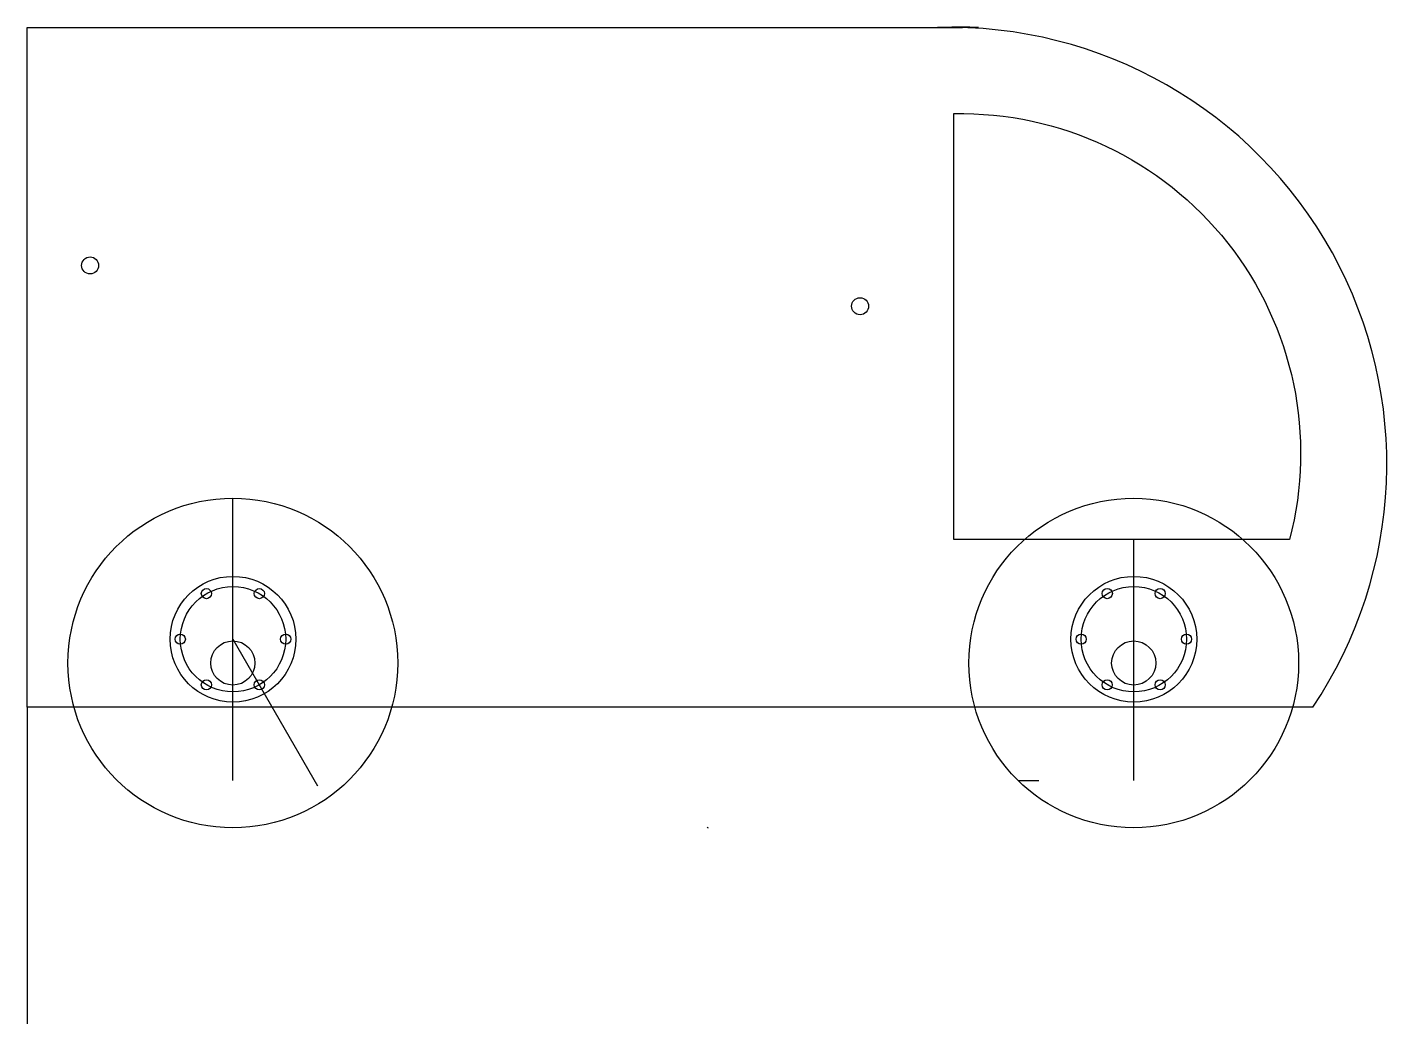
# Model space of a CAD drawing. Header units: millimetres. Extents: x -200 to 200, y -193 to 100.
import ezdxf

# ---------------------------------------------------------------- set-up
doc = ezdxf.new("R2010")
doc.units = ezdxf.units.MM
doc.layers.get('0').update_dxf_attribs({"linetype": 'CONTINUOUS'})

msp = doc.modelspace()

# ---------------------------------------------------------------- linework, layer by layer
for p, q in [((-200, -100), (-200, 100)), ((-200, 100), (75.15, 100)), ((-139.5, -121.59), (-139.5, -38.5)), ((125.5, -121.59), (125.5, -50.62)), ((-139.46, -80), (-114.56, -123.1)), ((178.19, -100), (-200, -100)), ((-200, -100), (-200, -193.18)), ((91.5, -121.59), (97.59, -121.59))]:
    msp.add_line(p, q)
msp.add_lwpolyline([(171.36, -50.62), (72.59, -50.62), (72.59, 74.67, -0.497608)], format="xyb", close=True)
for centre, radius in [((-181.5, 30), 2.5), ((45, 18), 2.5), ((-139.5, -87), 48.5), ((125.5, -87), 48.5), ((-139.46, -80), 18.5), ((125.54, -80), 18.5), ((-139.46, -80), 15.5), ((-147.29, -66.58), 1.5), ((-131.71, -66.58), 1.5), ((125.54, -80), 15.5), ((117.73, -66.57), 1.5), ((133.27, -66.57), 1.5), ((-154.96, -80), 1.5), ((-123.96, -80), 1.5), ((110.04, -80), 1.5), ((141.04, -80), 1.5), ((-139.5, -87), 6.5), ((125.5, -87), 6.5), ((-147.29, -93.42), 1.5), ((-131.71, -93.42), 1.5), ((117.71, -93.42), 1.5), ((133.29, -93.42), 1.5)]:
    msp.add_circle(centre, radius)
for centre, radius, start, end in [((71.46, -28.45), 128.5, -33.8371, 91.6485), ((74.62, -25.31), 125.42, 87.5907, 92.4093), ((72.59, -26.76), 130.58, 236.2279, 236.3888)]:
    msp.add_arc(centre, radius, start, end)

doc.saveas('drawing.dxf')
